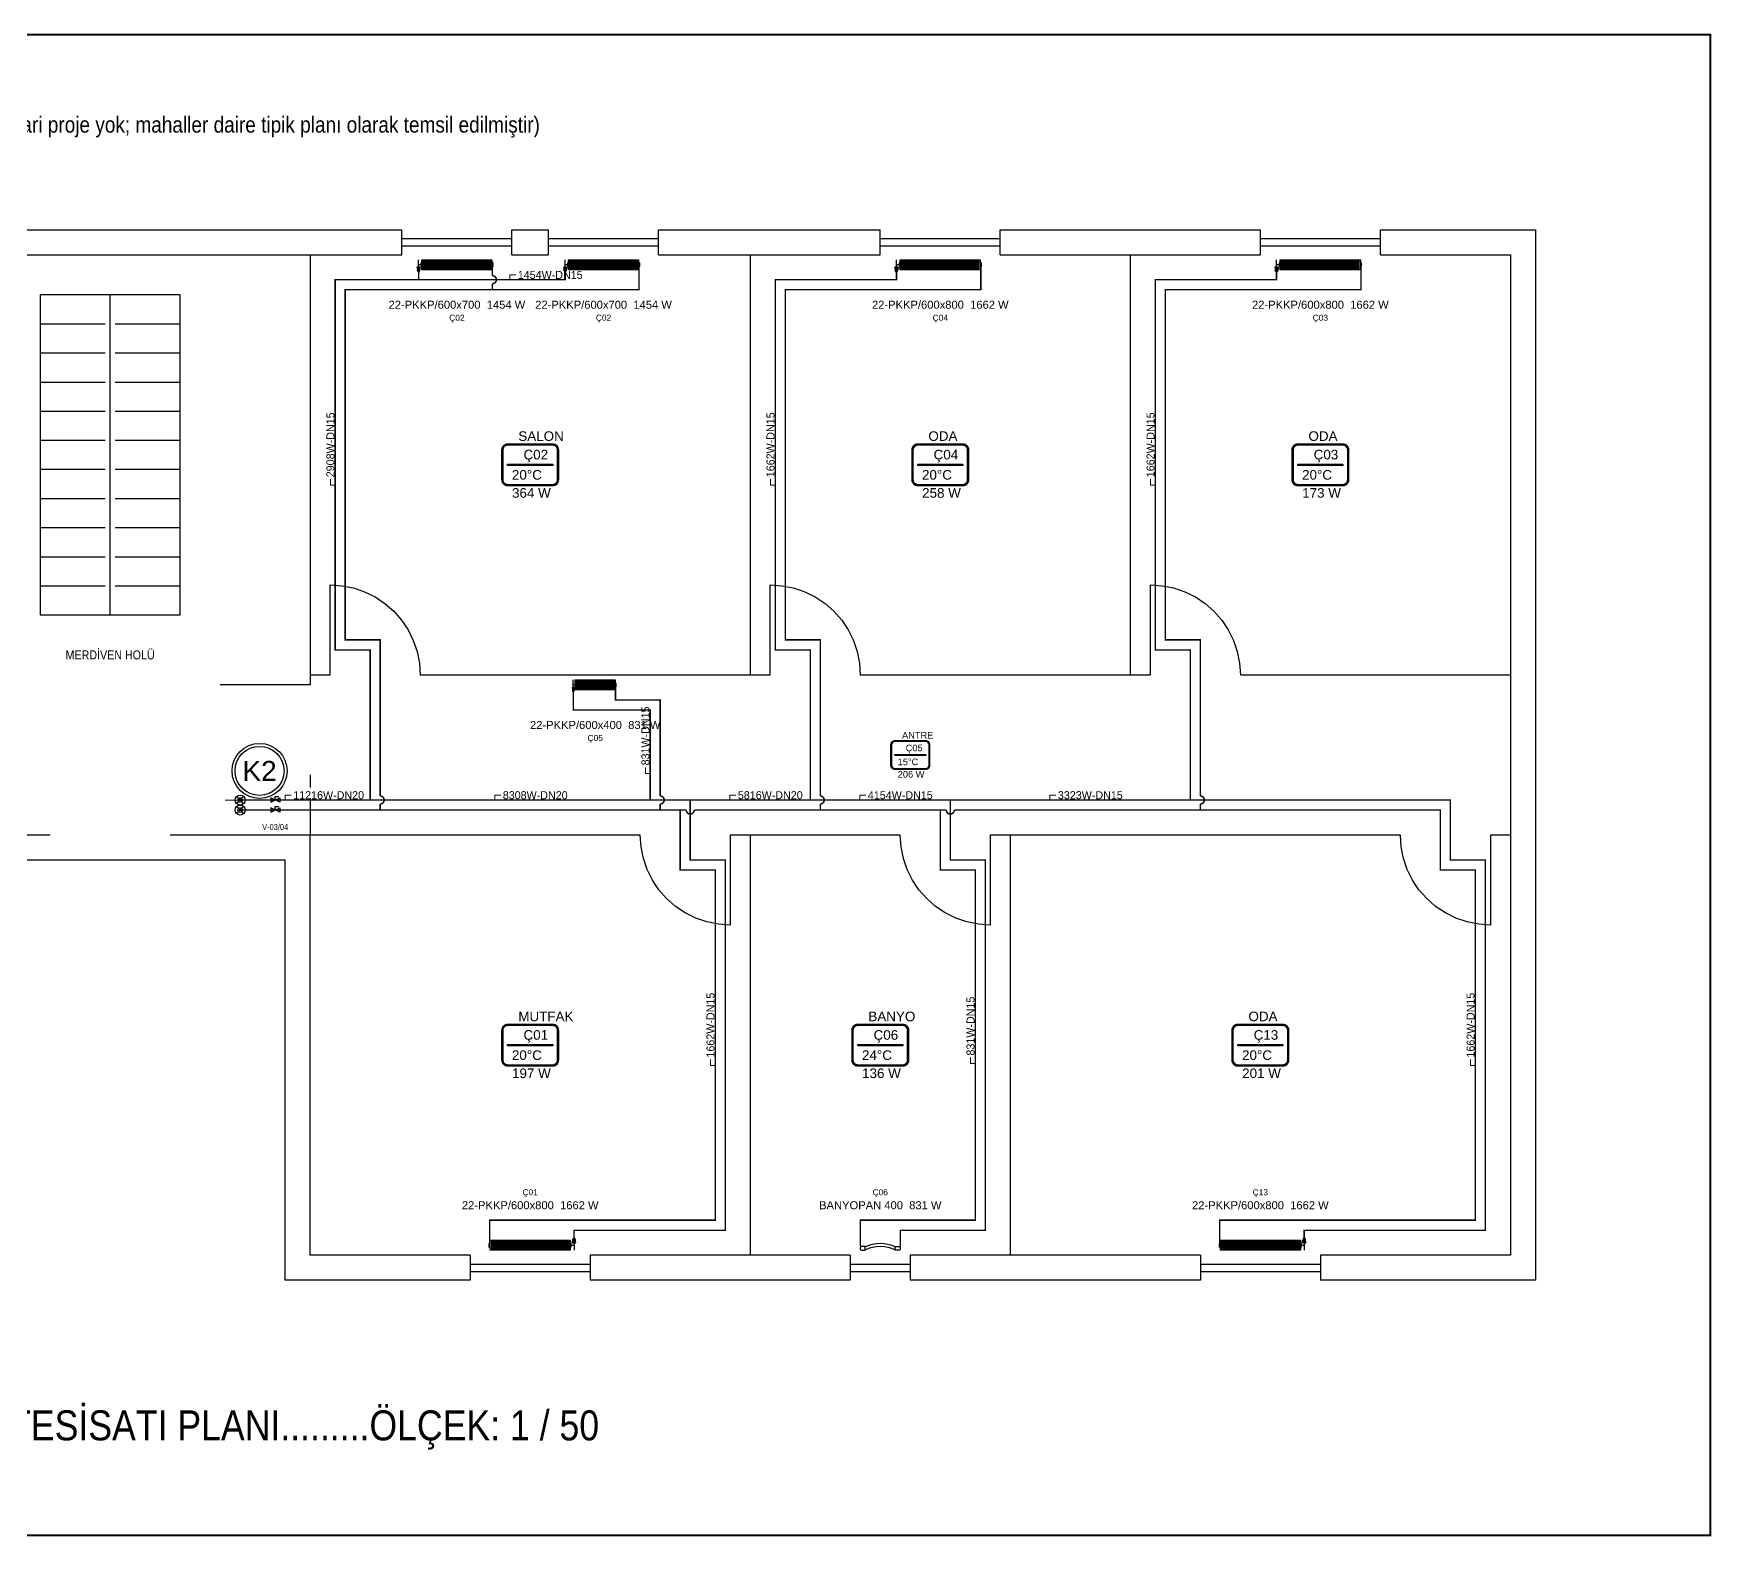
# Model space of a CAD drawing. Header units: centimetres. Extents: x -61 to 10101, y -10257 to 1521.
# Drawn here: x 8423 to 10101, y 19 to 1521 of the extents above; entities that cross this region are included whole.
import ezdxf
from ezdxf.enums import TextEntityAlignment as Align

# ---------------------------------------------------------------- set-up
doc = ezdxf.new("R2010")
doc.units = ezdxf.units.CM
doc.linetypes.add('DASHED', pattern=[1.524, 1.27, -0.254])
for name, color, linetype in [('MTY-ISIKAYBIMAHAL', 2, 'Continuous'), ('MTY-KOLLETÖR', 7, 'Continuous'), ('MTY-RADYATÖR', 2, 'Continuous'), ('MTY-TEFRIS-CIKTI', 250, 'Continuous'), ('MTY-VANA', 1, 'Continuous'), ('ROTAS-BASLIK', 7, 'Continuous'), ('ROTAS-CIHAZ', 135, 'Continuous'), ('ROTAS-DENEME', 1, 'Continuous'), ('ROTAS-ISITMA-CAP', 41, 'Continuous'), ('ROTAS-ISITMA-DONUS', 30, 'DASHED'), ('ROTAS-ISITMA-GIDIS', 10, 'Continuous'), ('ROTAS-MAHAL', 2, 'Continuous'), ('ROTAS-MASKE', 7, 'Continuous'), ('ROTAS-MIMARI-PENCERE', 4, 'Continuous'), ('ROTAS-MIMARI-TEMSILI', 8, 'Continuous'), ('ROTAS-PAFTA', 7, 'Continuous'), ('ROTAS-RADYATOR', 2, 'Continuous'), ('ROTAS-VANA', 1, 'Continuous'), ('STM-ISITMA-CAP', 41, 'Continuous')]:
    doc.layers.add(name, color=color, linetype=linetype)
doc.layers.add('MTY-ISITMA-CAP', color=41, linetype='Continuous', lineweight=0)
doc.styles.add('MTYCAP', font='wturkce.SHX', dxfattribs={"width": 0.65, "height": 20})
doc.styles.add('MTYCAPLT', font='arial.ttf', dxfattribs={"width": 0.65, "height": 1})
doc.styles.add('ROTAS', font='arial.ttf')

# ---------------------------------------------------------------- blocks, each defined once
blk = doc.blocks.new('MTY-RADYATOR Panel')
at = {"layer": 'MTY-RADYATÖR', "color": 15}
for p, q in [((-1.9, 8.2), (-1.4, 11.2)), ((-1.9, 8.2), (1.9, 8.2)), ((1.9, 8), (-1.9, 8)), ((-1.4, 11.2), (1.4, 11.2)), ((-1.3, 11.2), (-1.3, 8.2)), ((-1.1, 11.7), (1.1, 11.7)), ((-1.1, 7.2), (1.1, 7.2)), ((-0.7, 11.2), (-0.7, 8.2)), ((-0.6, 11.9), (0.6, 11.9)), ((0, 11.2), (0, 8.2)), ((0.6, 11.2), (0.6, 8.2)), ((1.3, 11.2), (1.3, 8.2)), ((1.9, 8.2), (1.4, 11.2)), ((3.4, 6.9), (3.8, 6.9)), ((3.4, 3.1), (3.4, 6.9)), ((3.4, 6.3), (3.8, 6.3)), ((3.4, 3.7), (3.8, 3.7)), ((3.4, 3.1), (3.8, 3.1)), ((3.8, 2.8), (3.8, 7.2)), ((3.8, 7.2), (4, 7.2)), ((3.8, 2.8), (4, 2.8)), ((4, 7.2), (4.4, 7.3)), ((4, 2.8), (4, 7.2)), ((4, 2.8), (4.4, 2.7)), ((105.3, 7.2), (104.9, 7.3)), ((105.3, 2.8), (104.9, 2.7)), ((105.3, 2.8), (105.3, 7.2)), ((105.5, 7.2), (105.3, 7.2)), ((105.5, 2.8), (105.3, 2.8)), ((105.5, 2.8), (105.5, 7.2)), ((105.9, 6.9), (105.5, 6.9)), ((105.9, 6.3), (105.5, 6.3)), ((105.9, 3.7), (105.5, 3.7)), ((105.9, 3.1), (105.5, 3.1)), ((105.9, 3.1), (105.9, 6.9))]:
    blk.add_line(p, q, dxfattribs=at)
at = {"layer": 'MTY-RADYATÖR', "color": 15, "ltscale": 0.3}
for p, q in [((0, 7.2), (0, 0)), ((3.8, 5), (0, 5))]:
    blk.add_line(p, q, dxfattribs=at)
at = {"layer": 'MTY-RADYATÖR'}
for p, q in [((5.7, 9), (5.7, 1)), ((6.7, 1), (6.7, 9)), ((7.2, 9), (7.2, 1)), ((8.2, 1), (8.2, 9)), ((8.7, 9), (8.7, 1)), ((9.7, 1), (9.7, 9)), ((10.2, 9), (10.2, 1)), ((11.2, 1), (11.2, 9)), ((11.7, 9), (11.7, 1)), ((12.7, 1), (12.7, 9)), ((13.2, 9), (13.2, 1)), ((14.2, 1), (14.2, 9)), ((14.7, 9), (14.7, 1)), ((15.7, 1), (15.7, 9)), ((16.2, 9), (16.2, 1)), ((17.2, 1), (17.2, 9)), ((17.7, 9), (17.7, 1)), ((18.7, 1), (18.7, 9)), ((19.2, 9), (19.2, 1)), ((20.2, 1), (20.2, 9)), ((20.7, 9), (20.7, 1)), ((21.7, 1), (21.7, 9)), ((22.2, 9), (22.2, 1)), ((23.2, 1), (23.2, 9)), ((23.7, 9), (23.7, 1)), ((24.7, 1), (24.7, 9)), ((25.2, 9), (25.2, 1)), ((26.2, 1), (26.2, 9)), ((26.7, 9), (26.7, 1)), ((27.7, 1), (27.7, 9)), ((28.2, 9), (28.2, 1)), ((29.2, 1), (29.2, 9)), ((29.7, 9), (29.7, 1)), ((30.7, 1), (30.7, 9)), ((31.2, 9), (31.2, 1)), ((32.2, 1), (32.2, 9)), ((32.7, 9), (32.7, 1)), ((33.7, 1), (33.7, 9)), ((34.2, 9), (34.2, 1)), ((35.2, 1), (35.2, 9)), ((35.7, 9), (35.7, 1)), ((36.7, 1), (36.7, 9)), ((37.2, 9), (37.2, 1)), ((38.2, 1), (38.2, 9)), ((38.7, 9), (38.7, 1)), ((39.7, 1), (39.7, 9)), ((40.2, 9), (40.2, 1)), ((41.2, 1), (41.2, 9)), ((41.7, 9), (41.7, 1)), ((42.7, 1), (42.7, 9)), ((43.2, 9), (43.2, 1)), ((44.2, 1), (44.2, 9)), ((44.7, 9), (44.7, 1)), ((45.7, 1), (45.7, 9)), ((46.2, 9), (46.2, 1)), ((47.2, 1), (47.2, 9)), ((47.7, 9), (47.7, 1)), ((48.7, 1), (48.7, 9)), ((49.2, 9), (49.2, 1)), ((50.2, 1), (50.2, 9)), ((50.7, 9), (50.7, 1)), ((51.7, 1), (51.7, 9)), ((52.2, 9), (52.2, 1)), ((53.2, 1), (53.2, 9)), ((53.7, 9), (53.7, 1)), ((54.7, 1), (54.7, 9)), ((55.2, 9), (55.2, 1)), ((56.2, 1), (56.2, 9)), ((56.7, 9), (56.7, 1)), ((57.7, 1), (57.7, 9)), ((58.2, 9), (58.2, 1)), ((59.2, 1), (59.2, 9)), ((59.7, 9), (59.7, 1)), ((60.7, 1), (60.7, 9)), ((61.2, 9), (61.2, 1)), ((62.2, 1), (62.2, 9)), ((62.7, 9), (62.7, 1)), ((63.7, 1), (63.7, 9)), ((64.2, 9), (64.2, 1)), ((65.2, 1), (65.2, 9)), ((65.7, 9), (65.7, 1)), ((66.7, 1), (66.7, 9)), ((67.2, 9), (67.2, 1)), ((68.2, 1), (68.2, 9)), ((68.7, 9), (68.7, 1)), ((69.7, 1), (69.7, 9)), ((70.2, 9), (70.2, 1)), ((71.2, 1), (71.2, 9)), ((71.7, 9), (71.7, 1)), ((72.7, 1), (72.7, 9)), ((73.2, 9), (73.2, 1)), ((74.2, 1), (74.2, 9)), ((74.7, 9), (74.7, 1)), ((75.7, 1), (75.7, 9)), ((76.2, 9), (76.2, 1)), ((77.2, 1), (77.2, 9)), ((77.7, 9), (77.7, 1)), ((78.7, 1), (78.7, 9)), ((79.2, 9), (79.2, 1)), ((80.2, 1), (80.2, 9)), ((80.7, 9), (80.7, 1)), ((81.7, 1), (81.7, 9)), ((82.2, 9), (82.2, 1)), ((83.2, 1), (83.2, 9)), ((83.7, 9), (83.7, 1)), ((84.7, 1), (84.7, 9)), ((85.2, 9), (85.2, 1)), ((86.2, 1), (86.2, 9)), ((86.7, 9), (86.7, 1)), ((87.7, 1), (87.7, 9)), ((88.2, 9), (88.2, 1)), ((89.2, 1), (89.2, 9)), ((89.7, 9), (89.7, 1)), ((90.7, 1), (90.7, 9)), ((91.2, 9), (91.2, 1)), ((92.2, 1), (92.2, 9)), ((92.7, 9), (92.7, 1)), ((93.7, 1), (93.7, 9)), ((94.2, 9), (94.2, 1)), ((95.2, 1), (95.2, 9)), ((95.7, 9), (95.7, 1)), ((96.7, 1), (96.7, 9)), ((97.2, 9), (97.2, 1)), ((98.2, 1), (98.2, 9)), ((98.7, 9), (98.7, 1)), ((99.7, 1), (99.7, 9)), ((100.2, 9), (100.2, 1)), ((101.2, 1), (101.2, 9)), ((101.7, 9), (101.7, 1)), ((102.7, 1), (102.7, 9))]:
    blk.add_line(p, q, dxfattribs=at)
at = {"layer": 'MTY-RADYATÖR', "color": 15}
blk.add_lwpolyline([(4.7, 0), (104.7, 0), (104.7, 10), (4.7, 10)], close=True, dxfattribs=at)
for centre, start, end in [((4.4, 7.5), 274, 350), ((4.4, 2.5), 10, 86), ((104.9, 7.5), 190, 266), ((104.9, 2.5), 94, 170)]:
    blk.add_arc(centre, 0.245, start, end, dxfattribs=at)
at = {"layer": 'MTY-RADYATÖR'}
for centre, start, end in [((6.2, 9), 0, 180), ((6.2, 1), 180, 0), ((7.7, 9), 0, 180), ((7.7, 1), 180, 0), ((9.2, 9), 0, 180), ((9.2, 1), 180, 0), ((10.7, 9), 0, 180), ((10.7, 1), 180, 0), ((12.2, 9), 0, 180), ((12.2, 1), 180, 0), ((13.7, 9), 0, 180), ((13.7, 1), 180, 0), ((15.2, 9), 0, 180), ((15.2, 1), 180, 0), ((16.7, 9), 0, 180), ((16.7, 1), 180, 0), ((18.2, 9), 0, 180), ((18.2, 1), 180, 0), ((19.7, 9), 0, 180), ((19.7, 1), 180, 0), ((21.2, 9), 0, 180), ((21.2, 1), 180, 0), ((22.7, 9), 0, 180), ((22.7, 1), 180, 0), ((24.2, 9), 0, 180), ((24.2, 1), 180, 0), ((25.7, 9), 0, 180), ((25.7, 1), 180, 0), ((27.2, 9), 0, 180), ((27.2, 1), 180, 0), ((28.7, 9), 0, 180), ((28.7, 1), 180, 0), ((30.2, 9), 0, 180), ((30.2, 1), 180, 0), ((31.7, 9), 0, 180), ((31.7, 1), 180, 0), ((33.2, 9), 0, 180), ((33.2, 1), 180, 0), ((34.7, 9), 0, 180), ((34.7, 1), 180, 0), ((36.2, 9), 0, 180), ((36.2, 1), 180, 0), ((37.7, 9), 0, 180), ((37.7, 1), 180, 0), ((39.2, 9), 0, 180), ((39.2, 1), 180, 0), ((40.7, 9), 0, 180), ((40.7, 1), 180, 0), ((42.2, 9), 0, 180), ((42.2, 1), 180, 0), ((43.7, 9), 0, 180), ((43.7, 1), 180, 0), ((45.2, 9), 0, 180), ((45.2, 1), 180, 0), ((46.7, 9), 0, 180), ((46.7, 1), 180, 0), ((48.2, 9), 0, 180), ((48.2, 1), 180, 0), ((49.7, 9), 0, 180), ((49.7, 1), 180, 0), ((51.2, 9), 0, 180), ((51.2, 1), 180, 0), ((52.7, 9), 0, 180), ((52.7, 1), 180, 0), ((54.2, 9), 0, 180), ((54.2, 1), 180, 0), ((55.7, 9), 0, 180), ((55.7, 1), 180, 0), ((57.2, 9), 0, 180), ((57.2, 1), 180, 0), ((58.7, 9), 0, 180), ((58.7, 1), 180, 0), ((60.2, 9), 0, 180), ((60.2, 1), 180, 0), ((61.7, 9), 0, 180), ((61.7, 1), 180, 0), ((63.2, 9), 0, 180), ((63.2, 1), 180, 0), ((64.7, 9), 0, 180), ((64.7, 1), 180, 0), ((66.2, 9), 0, 180), ((66.2, 1), 180, 0), ((67.7, 9), 0, 180), ((67.7, 1), 180, 0), ((69.2, 9), 0, 180), ((69.2, 1), 180, 0), ((70.7, 9), 0, 180), ((70.7, 1), 180, 0), ((72.2, 9), 0, 180), ((72.2, 1), 180, 0), ((73.7, 9), 0, 180), ((73.7, 1), 180, 0), ((75.2, 9), 0, 180), ((75.2, 1), 180, 0), ((76.7, 9), 0, 180), ((76.7, 1), 180, 0), ((78.2, 9), 0, 180), ((78.2, 1), 180, 0), ((79.7, 9), 0, 180), ((79.7, 1), 180, 0), ((81.2, 9), 0, 180), ((81.2, 1), 180, 0), ((82.7, 9), 0, 180), ((82.7, 1), 180, 0), ((84.2, 9), 0, 180), ((84.2, 1), 180, 0), ((85.7, 9), 0, 180), ((85.7, 1), 180, 0), ((87.2, 9), 0, 180), ((87.2, 1), 180, 0), ((88.7, 9), 0, 180), ((88.7, 1), 180, 0), ((90.2, 9), 0, 180), ((90.2, 1), 180, 0), ((91.7, 9), 0, 180), ((91.7, 1), 180, 0), ((93.2, 9), 0, 180), ((93.2, 1), 180, 0), ((94.7, 9), 0, 180), ((94.7, 1), 180, 0), ((96.2, 9), 0, 180), ((96.2, 1), 180, 0), ((97.7, 9), 0, 180), ((97.7, 1), 180, 0), ((99.2, 9), 0, 180), ((99.2, 1), 180, 0), ((100.7, 9), 0, 180), ((100.7, 1), 180, 0), ((102.2, 9), 0, 180), ((102.2, 1), 180, 0)]:
    blk.add_arc(centre, 0.5, start, end, dxfattribs=at)
at = {"layer": 'MTY-RADYATÖR', "color": 15}
for centre, major_axis, start_param, end_param in [((-1.1, 8), (0.584, 0.584), 2.161559, 3.926991), ((-0.6, 11), (0.584, 0.584), 0.785398, 2.161559), ((0.6, 11), (-0.584, 0.584), 4.121626, 5.497787), ((1.1, 8), (0.584, 0.584), 3.926991, 5.692422)]:
    blk.add_ellipse(centre, major_axis=major_axis, ratio=1, start_param=start_param, end_param=end_param, dxfattribs=at)
at = {"layer": 'MTY-RADYATÖR', "style": 'MTYCAPLT', "width": 0.65}
blk.add_attdef('RAD', text='', height=10, dxfattribs=at).set_placement((54.7, 22.5), align=Align.MIDDLE_CENTER)
at = {"layer": 'MTY-TEFRIS-CIKTI', "style": 'MTYCAPLT', "width": 0.65}
blk.add_attdef('NO', text='', height=6, dxfattribs=at).set_placement((54.7, 35), align=Align.MIDDLE_CENTER)
blk = doc.blocks.new('MTY-RADYATOR Banyopan')
at = {"layer": 'MTY-RADYATÖR', "color": 15}
for points in [[(-3, 0), (0, 0), (0, 3), (-3, 3, 0.414214), (-4, 2), (-4, 1, 0.414214)], [(27, 0), (24, 0), (24, 3), (27, 3, -0.414214), (28, 2), (28, 1, -0.414214)]]:
    blk.add_lwpolyline(points, format="xyb", close=True, dxfattribs=at)
at = {"layer": 'MTY-RADYATÖR'}
for centre, radius, start, end in [((12, -20.6), 26.2, 62.7637, 117.2363), ((12, -22.1), 25.4, 61.8807, 118.1193)]:
    blk.add_arc(centre, radius, start, end, dxfattribs=at)
at = {"layer": 'MTY-RADYATÖR', "style": 'MTYCAPLT', "width": 0.65}
blk.add_attdef('RAD', text='', height=10, dxfattribs=at).set_placement((12, 18), align=Align.MIDDLE_CENTER)
at = {"layer": 'MTY-TEFRIS-CIKTI', "style": 'MTYCAPLT', "width": 0.65}
blk.add_attdef('NO', text='', height=6, dxfattribs=at).set_placement((12, 30), align=Align.MIDDLE_CENTER)
blk = doc.blocks.new('MTY-BORU KOLON')
for p, q in [((-3.5, 1.5), (3.5, 8.5)), ((3.5, 1.5), (-3.5, 8.5)), ((6.5, 1.5), (13.5, 8.5)), ((13.5, 1.5), (6.5, 8.5))]:
    blk.add_line(p, q)
at = {"layer": 'MTY-ISITMA-CAP'}
blk.add_line((0, -10), (0, 5), dxfattribs=at)
at = {"layer": 'MTY-KOLLETÖR', "color": 1}
for centre, radius in [((-29.1, 24.4), 27.5), ((0, 5), 5), ((10, 5), 5)]:
    blk.add_circle(centre, radius, dxfattribs=at)
at = {"layer": 'MTY-KOLLETÖR', "color": 7}
blk.add_circle((-29.1, 24.4), 24.5, dxfattribs=at)
at = {"layer": 'MTY-KOLLETÖR', "color": 2}
for centre in [(0, 5), (10, 5)]:
    blk.add_circle(centre, 2.33, dxfattribs=at)
at = {"layer": 'MTY-KOLLETÖR', "color": 7, "style": 'MTYCAPLT'}
blk.add_attdef('K', text='', height=25, dxfattribs=at).set_placement((-29.1, 24.4, 0), align=Align.MIDDLE_CENTER)
at = {"layer": 'STM-ISITMA-CAP', "lineweight": -3, "style": 'MTYCAP', "width": 0.65}
blk.add_attdef('SCCP_001', (10, -21.1), '', height=20, rotation=90, dxfattribs=at)
blk = doc.blocks.new('MTY-KURESEL VANA')
at = {"layer": 'MTY-VANA'}
for p, q in [((0, 0), (0, 8)), ((0, 8), (8, 8))]:
    blk.add_line(p, q, dxfattribs=at)
blk.add_lwpolyline([(-10, 5), (-10, -5), (10, 5), (10, -5), (-10, 5)], dxfattribs=at)
at = {"layer": 'MTY-VANA', "style": 'MTYCAPLT', "width": 0.65}
blk.add_attdef('CAP', text='', height=10, dxfattribs=at).set_placement((-1.1, 0), align=Align.CENTER)
blk = doc.blocks.new('MTY-RADYATOR CAP')
at = {"layer": 'MTY-ISITMA-CAP'}
for q in [(0.75, 0.6), (0, 0)]:
    blk.add_line((0, 0.6), q, dxfattribs=at)
at = {"layer": 'STM-ISITMA-CAP', "lineweight": -3, "style": 'MTYCAP', "width": 0.65}
blk.add_attdef('SCCP_001', (1, 0.1), '', height=1, dxfattribs=at)
blk = doc.blocks.new('MTY-RADYATOR MAHAL')
at = {"layer": 'MTY-ISIKAYBIMAHAL', "color": 2}
for points in [[(-35.7, 18.4), (-35.7, -18.4, 0.414214), (-28.2, -25.9), (28.2, -25.9, 0.414214), (35.7, -18.4), (35.7, 18.4, 0.414214), (28.2, 25.9), (-28.2, 25.9, 0.414214)], [(-34.2, 18.4), (-34.2, -18.4, 0.414214), (-28.2, -24.4), (28.2, -24.4, 0.414214), (34.2, -18.4), (34.2, 18.4, 0.414214), (28.2, 24.4), (-28.2, 24.4, 0.414214)]]:
    blk.add_lwpolyline(points, format="xyb", close=True, dxfattribs=at)
at = {"layer": 'MTY-ISIKAYBIMAHAL', "color": 4}
for points in [[(-35.2, 18.4), (-35.2, -18.4, 0.414214), (-28.2, -25.4), (28.2, -25.4, 0.414214), (35.2, -18.4), (35.2, 18.4, 0.414214), (28.2, 25.4), (-28.2, 25.4, 0.414214)], [(-34.7, 18.4), (-34.7, -18.4, 0.414214), (-28.2, -24.9), (28.2, -24.9, 0.414214), (34.7, -18.4), (34.7, 18.4, 0.414214), (28.2, 24.9), (-28.2, 24.9, 0.414214)]]:
    blk.add_lwpolyline(points, format="xyb", close=True, dxfattribs=at)
at = {"layer": 'MTY-ISIKAYBIMAHAL', "color": 2}
blk.add_lwpolyline([(-28.2, 0.8), (28.2, 0.8), (28.2, -0.8), (-28.2, -0.8)], close=True, dxfattribs=at)
at = {"layer": 'MTY-ISIKAYBIMAHAL', "color": 1, "style": 'MTYCAPLT', "width": 0.65}
for tag, p in [('MAHAL_001', (-14.9, 29.8)), ('NO_001', (-8.3, 6.7))]:
    blk.add_attdef(tag, p, '', height=12, rotation=360, dxfattribs=at)
at = {"layer": 'MTY-ISIKAYBIMAHAL', "color": 4, "style": 'MTYCAPLT', "width": 0.65}
for tag, p in [('DERECE_001', (-22.8, -18.5)), ('ISIKAYBI_001', (-22.7, -41.1))]:
    blk.add_attdef(tag, p, '', height=12, rotation=360, dxfattribs=at)
blk.add_attdef('ALAN', text='', height=12, rotation=360, dxfattribs=at).set_placement((0, -50), align=Align.MIDDLE_CENTER)

msp = doc.modelspace()

# ---------------------------------------------------------------- linework, layer by layer
at = {"layer": 'ROTAS-ISITMA-DONUS', "ltscale": 0.4, "const_width": 1.5}
for points in [[(8770, 745), (8770, 750), (8770, 751, 1), (8770, 759), (8770, 915), (8735, 915), (8735, 1265), (9028.8, 1265), (9028.8, 1287.7)], [(8882.2, 1265), (8882.2, 1271, 1), (8882.2, 1279), (8882.2, 1287.7)], [(9210, 745), (9210, 750), (9210, 751, 1), (9210, 759), (9210, 915), (9175, 915), (9175, 1265), (9370.6, 1265), (9370.6, 1287.7)], [(9590, 745), (9590, 750), (9590, 751, 1), (9590, 759), (9590, 915), (9555, 915), (9555, 1265), (9750.6, 1265), (9750.6, 1287.7)], [(9050, 745), (9050, 750), (9050, 751, 1), (9050, 759), (9050, 855), (9005.3, 855), (9005.3, 867.7)], [(8630, 745), (9076, 745, 1), (9084, 745), (9336, 745, 1), (9344, 745), (9830, 745), (9830, 685), (9865, 685), (9865, 335), (9609.4, 335), (9609.4, 312.3)]]:
    msp.add_lwpolyline(points, format="xyb", dxfattribs=at)
for points in [[(9070, 745), (9070, 685), (9105, 685), (9105, 335), (8879.4, 335), (8879.4, 312.3)], [(9330, 745), (9330, 685), (9365, 685), (9365, 335), (9250, 335), (9250, 308.8)]]:
    msp.add_lwpolyline(points, dxfattribs=at)
at = {"layer": 'ROTAS-ISITMA-GIDIS', "const_width": 1.5}
for points in [[(8760, 755), (8760, 905), (8725, 905), (8725, 1275), (8955, 1275), (8955, 1283)], [(8808.4, 1275), (8808.4, 1283)], [(9200, 755), (9200, 905), (9165, 905), (9165, 1275), (9286.2, 1275), (9286.2, 1283)], [(9580, 755), (9580, 905), (9545, 905), (9545, 1275), (9666.2, 1275), (9666.2, 1283)], [(9040, 755), (9040, 845), (8963.1, 845), (8963.1, 863)], [(8630, 755), (9840, 755), (9840, 695), (9875, 695), (9875, 325), (9693.8, 325), (9693.8, 317)], [(9080, 755), (9080, 750), (9080, 695), (9115, 695), (9115, 325), (8963.8, 325), (8963.8, 317)], [(9340, 755), (9340, 750), (9340, 695), (9375, 695), (9375, 325), (9290, 325), (9290, 308.8)]]:
    msp.add_lwpolyline(points, dxfattribs=at)
at = {"layer": 'ROTAS-MIMARI-PENCERE'}
for points in [[(8791.7, 1300), (8791.7, 1325)], [(8791.7, 1316.2), (8901.7, 1316.2)], [(8791.7, 1308.8), (8901.7, 1308.8)], [(8901.7, 1300), (8901.7, 1325)], [(8938.3, 1300), (8938.3, 1325)], [(8938.3, 1316.2), (9048.3, 1316.2)], [(8938.3, 1308.8), (9048.3, 1308.8)], [(9048.3, 1300), (9048.3, 1325)], [(9270, 1300), (9270, 1325)], [(9270, 1316.2), (9390, 1316.2)], [(9270, 1308.8), (9390, 1308.8)], [(9390, 1300), (9390, 1325)], [(9650, 1300), (9650, 1325)], [(9650, 1316.2), (9770, 1316.2)], [(9650, 1308.8), (9770, 1308.8)], [(9770, 1300), (9770, 1325)], [(8860, 300), (8860, 275)], [(8860, 291.2), (8980, 291.2)], [(8980, 300), (8980, 275)], [(9240, 300), (9240, 275)], [(9240, 291.2), (9300, 291.2)], [(9300, 300), (9300, 275)], [(9590, 300), (9590, 275)], [(9590, 291.2), (9710, 291.2)], [(9710, 300), (9710, 275)], [(8860, 283.8), (8980, 283.8)], [(9240, 283.8), (9300, 283.8)], [(9590, 283.8), (9710, 283.8)]]:
    msp.add_lwpolyline(points, dxfattribs=at)
at = {"layer": 'ROTAS-MIMARI-TEMSILI'}
for points in [[(8208.3, 1325), (8791.7, 1325)], [(8901.7, 1325), (8938.3, 1325)], [(9048.3, 1325), (9270, 1325)], [(9390, 1325), (9650, 1325)], [(9770, 1325), (9925, 1325), (9925, 275), (9710, 275)], [(8300, 1300), (8700, 1300)], [(8700, 1300), (8791.7, 1300)], [(8700, 1300), (8700, 880)], [(8901.7, 1300), (8938.3, 1300)], [(9048.3, 1300), (9140, 1300)], [(9140, 1300), (9270, 1300)], [(9140, 1300), (9140, 880)], [(9390, 1300), (9520, 1300)], [(9520, 1300), (9650, 1300)], [(9520, 1300), (9520, 880)], [(9770, 1300), (9900, 1300)], [(9900, 1300), (9900, 880)], [(8500, 940), (8500, 1260)], [(8430, 1230.9), (8495, 1230.9)], [(8505, 1230.9), (8570, 1230.9)], [(8430, 1201.8), (8495, 1201.8)], [(8505, 1201.8), (8570, 1201.8)], [(8430, 1172.7), (8495, 1172.7)], [(8505, 1172.7), (8570, 1172.7)], [(8430, 1143.6), (8495, 1143.6)], [(8505, 1143.6), (8570, 1143.6)], [(8430, 1114.5), (8495, 1114.5)], [(8505, 1114.5), (8570, 1114.5)], [(8430, 1085.5), (8495, 1085.5)], [(8505, 1085.5), (8570, 1085.5)], [(8430, 1056.4), (8495, 1056.4)], [(8505, 1056.4), (8570, 1056.4)], [(8430, 1027.3), (8495, 1027.3)], [(8505, 1027.3), (8570, 1027.3)], [(8430, 998.2), (8495, 998.2)], [(8505, 998.2), (8570, 998.2)], [(8430, 969.1), (8495, 969.1)], [(8505, 969.1), (8570, 969.1)], [(8720, 880), (8720, 970)], [(8720, 970), (8731.7, 969.2), (8743.3, 966.9), (8754.4, 963.1), (8765, 957.9), (8774.8, 951.4), (8783.6, 943.6), (8791.4, 934.8), (8797.9, 925), (8803.1, 914.4), (8806.9, 903.3), (8809.2, 891.7), (8810, 880)], [(9160, 880), (9160, 970)], [(9160, 970), (9171.7, 969.2), (9183.3, 966.9), (9194.4, 963.1), (9205, 957.9), (9214.8, 951.4), (9223.6, 943.6), (9231.4, 934.8), (9237.9, 925), (9243.1, 914.4), (9246.9, 903.3), (9249.2, 891.7), (9250, 880)], [(9540, 880), (9540, 970)], [(9540, 970), (9551.7, 969.2), (9563.3, 966.9), (9574.4, 963.1), (9585, 957.9), (9594.8, 951.4), (9603.6, 943.6), (9611.4, 934.8), (9617.9, 925), (9623.1, 914.4), (9626.9, 903.3), (9629.2, 891.7), (9630, 880)], [(8700, 880), (8720, 880)], [(8700, 880), (8700, 870)], [(8810, 880), (9140, 880)], [(9140, 880), (9160, 880)], [(9250, 880), (9520, 880)], [(9520, 880), (9540, 880)], [(9630, 880), (9900, 880)], [(9900, 880), (9900, 720)], [(8700, 870), (8610, 870)], [(8700, 780), (8700, 720)], [(8440, 720), (8300, 720)], [(8700, 720), (8560, 720)], [(8700, 300), (8700, 720)], [(9030, 720), (8700, 720)], [(9120, 630), (9108.3, 630.8), (9096.7, 633.1), (9085.6, 636.9), (9075, 642.1), (9065.2, 648.6), (9056.4, 656.4), (9048.6, 665.2), (9042.1, 675), (9036.9, 685.6), (9033.1, 696.7), (9030.8, 708.3), (9030, 720)], [(9140, 720), (9120, 720)], [(9120, 720), (9120, 630)], [(9290, 720), (9140, 720)], [(9140, 720), (9140, 300)], [(9380, 630), (9368.3, 630.8), (9356.7, 633.1), (9345.6, 636.9), (9335, 642.1), (9325.2, 648.6), (9316.4, 656.4), (9308.6, 665.2), (9302.1, 675), (9296.9, 685.6), (9293.1, 696.7), (9290.8, 708.3), (9290, 720)], [(9400, 720), (9380, 720)], [(9380, 720), (9380, 630)], [(9790, 720), (9400, 720)], [(9400, 720), (9400, 300)], [(9880, 630), (9868.3, 630.8), (9856.7, 633.1), (9845.6, 636.9), (9835, 642.1), (9825.2, 648.6), (9816.4, 656.4), (9808.6, 665.2), (9802.1, 675), (9796.9, 685.6), (9793.1, 696.7), (9790.8, 708.3), (9790, 720)], [(9900, 720), (9880, 720)], [(9880, 720), (9880, 630)], [(9900, 720), (9900, 300)], [(8860, 275), (8675, 275), (8675, 695), (8325, 695), (8325, 275)], [(8860, 300), (8700, 300)], [(9140, 300), (8980, 300)], [(9240, 300), (9140, 300)], [(9400, 300), (9300, 300)], [(9590, 300), (9400, 300)], [(9900, 300), (9710, 300)], [(9240, 275), (8980, 275)], [(9590, 275), (9300, 275)]]:
    msp.add_lwpolyline(points, dxfattribs=at)
msp.add_lwpolyline([(8430, 940), (8570, 940), (8570, 1260), (8430, 1260)], close=True, dxfattribs=at)

# ---------------------------------------------------------------- block references
at = {"layer": 'ROTAS-CIHAZ'}
ref = msp.add_blockref('MTY-BORU KOLON', (8625, 755), dxfattribs=dict(at, rotation=-90))
ref.add_attrib('K', 'K2', dxfattribs={"layer": 'MTY-KOLLETÖR', "color": 7, "height": 20, "style": 'MTYCAPLT'}).set_placement((8649.4, 784.1, 0), align=Align.MIDDLE_CENTER)
at = {"layer": 'ROTAS-VANA', "xscale": 0.45, "yscale": 0.45}
for p in [(8665, 755), (8665, 745)]:
    msp.add_blockref('MTY-KURESEL VANA', p, dxfattribs=at)

# ---------------------------------------------------------------- wipeouts: each hides what was drawn before it
for points in [[(8067.7, 1418), (8924.3, 1418), (8924.3, 1442), (8067.7, 1442)], [(8465.7, 893.2), (8529.8, 893.2), (8529.8, 906.8), (8465.7, 906.8)], [(8064.2, 107.5), (8920.8, 107.5), (8920.8, 152.5), (8064.2, 152.5)]]:
    msp.add_wipeout(points).dxf.layer = 'ROTAS-MASKE'

# ---------------------------------------------------------------- next in the draw order: texts
at = {"layer": 'ROTAS-BASLIK', "style": 'ROTAS', "width": 0.85}
msp.add_text('ÇATI KATI RADYATÖR TESİSATI PLANI.........ÖLÇEK: 1 / 50', height=30, dxfattribs=at).set_placement((8500, 130), align=Align.MIDDLE_CENTER)
at = {"layer": 'ROTAS-DENEME', "style": 'ROTAS', "width": 0.85}
msp.add_text('DENEME – temsili mahal yerleşimi (mimari proje yok; mahaller daire tipik planı olarak temsil edilmiştir)', height=16, dxfattribs=at).set_placement((8500, 1430), align=Align.MIDDLE_CENTER)
at = {"layer": 'ROTAS-MIMARI-TEMSILI', "style": 'ROTAS', "width": 0.85}
msp.add_text('MERDİVEN HOLÜ', height=9, dxfattribs=at).set_placement((8500, 900), align=Align.MIDDLE_CENTER)

# ---------------------------------------------------------------- next in the draw order: wipeouts: each hides what was drawn before it
for points in [[(8787.5, 1244), (8901.9, 1244), (8901.9, 1256), (8787.5, 1256)], [(8934.1, 1244), (9048.5, 1244), (9048.5, 1256), (8934.1, 1256)], [(9270.8, 1244), (9385.2, 1244), (9385.2, 1256), (9270.8, 1256)], [(9650.8, 1244), (9765.2, 1244), (9765.2, 1256), (9650.8, 1256)], [(8723, 1066.6), (8723, 1113.4), (8712.6, 1113.4), (8712.6, 1066.6)], [(8948.8, 1042.8), (8948.8, 1123.6), (8891.2, 1123.6), (8891.2, 1042.8)], [(9163, 1066.6), (9163, 1113.4), (9152.6, 1113.4), (9152.6, 1066.6)], [(9358.8, 1042.8), (9358.8, 1123.6), (9301.2, 1123.6), (9301.2, 1042.8)], [(9543, 1066.6), (9543, 1113.4), (9532.6, 1113.4), (9532.6, 1066.6)], [(9738.8, 1042.8), (9738.8, 1123.6), (9681.2, 1123.6), (9681.2, 1042.8)], [(8928.2, 824), (9037.8, 824), (9037.8, 836), (8928.2, 836)], [(8672.1, 757), (8722.9, 757), (8722.9, 767.4), (8672.1, 767.4)], [(8881.6, 757), (8928.4, 757), (8928.4, 767.4), (8881.6, 767.4)], [(9116.6, 757), (9163.4, 757), (9163.4, 767.4), (9116.6, 767.4)], [(9246.6, 757), (9293.4, 757), (9293.4, 767.4), (9246.6, 767.4)], [(9436.6, 757), (9483.4, 757), (9483.4, 767.4), (9436.6, 767.4)], [(8651.3, 723.5), (8675.7, 723.5), (8675.7, 732.5), (8651.3, 732.5)], [(8948.8, 462.8), (8948.8, 543.6), (8891.2, 543.6), (8891.2, 462.8)], [(9298.8, 462.8), (9298.8, 543.6), (9241.2, 543.6), (9241.2, 462.8)], [(9678.8, 462.8), (9678.8, 543.6), (9621.2, 543.6), (9621.2, 462.8)], [(9103, 486.6), (9103, 533.4), (9092.6, 533.4), (9092.6, 486.6)], [(9363, 488.6), (9363, 531.4), (9352.6, 531.4), (9352.6, 488.6)], [(9863, 486.6), (9863, 533.4), (9852.6, 533.4), (9852.6, 486.6)], [(8860.8, 344), (8975.2, 344), (8975.2, 356), (8860.8, 356)], [(9220.4, 344), (9315.6, 344), (9315.6, 356), (9220.4, 356)], [(9590.8, 344), (9705.2, 344), (9705.2, 356), (9590.8, 356)]]:
    msp.add_wipeout(points).dxf.layer = 'ROTAS-MASKE'

# ---------------------------------------------------------------- next in the draw order: block references
at = {"layer": 'ROTAS-ISITMA-CAP'}
ref = msp.add_blockref('MTY-RADYATOR CAP', (8725, 1069.6), dxfattribs=dict(at, xscale=8, yscale=8, rotation=90))
ref.add_attrib('SCCP_001', '2908W-DN15', (8724.2, 1077.6), dxfattribs={"layer": 'STM-ISITMA-CAP', "height": 8, "rotation": 90, "style": 'MTYCAP'})
ref = msp.add_blockref('MTY-RADYATOR CAP', (9165, 1069.6), dxfattribs=dict(at, xscale=8, yscale=8, rotation=90))
ref.add_attrib('SCCP_001', '1662W-DN15', (9164.2, 1077.6), dxfattribs={"layer": 'STM-ISITMA-CAP', "height": 8, "rotation": 90, "style": 'MTYCAP'})
ref = msp.add_blockref('MTY-RADYATOR CAP', (9545, 1069.6), dxfattribs=dict(at, xscale=8, yscale=8, rotation=90))
ref.add_attrib('SCCP_001', '1662W-DN15', (9544.2, 1077.6), dxfattribs={"layer": 'STM-ISITMA-CAP', "height": 8, "rotation": 90, "style": 'MTYCAP'})
ref = msp.add_blockref('MTY-RADYATOR CAP', (8675.1, 755), dxfattribs=dict(at, xscale=8, yscale=8))
ref.add_attrib('SCCP_001', '11216W-DN20', (8683.1, 755.8), dxfattribs={"layer": 'STM-ISITMA-CAP', "height": 8, "style": 'MTYCAP'})
ref = msp.add_blockref('MTY-RADYATOR CAP', (8884.6, 755), dxfattribs=dict(at, xscale=8, yscale=8))
ref.add_attrib('SCCP_001', '8308W-DN20', (8892.6, 755.8), dxfattribs={"layer": 'STM-ISITMA-CAP', "height": 8, "style": 'MTYCAP'})
ref = msp.add_blockref('MTY-RADYATOR CAP', (9119.6, 755), dxfattribs=dict(at, xscale=8, yscale=8))
ref.add_attrib('SCCP_001', '5816W-DN20', (9127.6, 755.8), dxfattribs={"layer": 'STM-ISITMA-CAP', "height": 8, "style": 'MTYCAP'})
ref = msp.add_blockref('MTY-RADYATOR CAP', (9249.6, 755), dxfattribs=dict(at, xscale=8, yscale=8))
ref.add_attrib('SCCP_001', '4154W-DN15', (9257.6, 755.8), dxfattribs={"layer": 'STM-ISITMA-CAP', "height": 8, "style": 'MTYCAP'})
ref = msp.add_blockref('MTY-RADYATOR CAP', (9439.6, 755), dxfattribs=dict(at, xscale=8, yscale=8))
ref.add_attrib('SCCP_001', '3323W-DN15', (9447.6, 755.8), dxfattribs={"layer": 'STM-ISITMA-CAP', "height": 8, "style": 'MTYCAP'})
ref = msp.add_blockref('MTY-RADYATOR CAP', (9105, 489.6), dxfattribs=dict(at, xscale=8, yscale=8, rotation=90))
ref.add_attrib('SCCP_001', '1662W-DN15', (9104.2, 497.6), dxfattribs={"layer": 'STM-ISITMA-CAP', "height": 8, "rotation": 90, "style": 'MTYCAP'})
ref = msp.add_blockref('MTY-RADYATOR CAP', (9365, 491.6), dxfattribs=dict(at, xscale=8, yscale=8, rotation=90))
ref.add_attrib('SCCP_001', '831W-DN15', (9364.2, 499.6), dxfattribs={"layer": 'STM-ISITMA-CAP', "height": 8, "rotation": 90, "style": 'MTYCAP'})
ref = msp.add_blockref('MTY-RADYATOR CAP', (9865, 489.6), dxfattribs=dict(at, xscale=8, yscale=8, rotation=90))
ref.add_attrib('SCCP_001', '1662W-DN15', (9864.2, 497.6), dxfattribs={"layer": 'STM-ISITMA-CAP', "height": 8, "rotation": 90, "style": 'MTYCAP'})
at = {"layer": 'ROTAS-MAHAL'}
ref = msp.add_blockref('MTY-RADYATOR MAHAL', (8920, 1090), dxfattribs=dict(at, xscale=0.8, yscale=0.8))
ref.add_attrib('DERECE_001', '20°C', (8901.7, 1075.2), dxfattribs={"layer": 'MTY-ISIKAYBIMAHAL', "color": 4, "height": 9.6, "rotation": 360, "style": 'MTYCAPLT'})
ref.add_attrib('MAHAL_001', 'SALON', (8908.1, 1113.9), dxfattribs={"layer": 'MTY-ISIKAYBIMAHAL', "color": 1, "height": 9.6, "rotation": 360, "style": 'MTYCAPLT'})
ref.add_attrib('ISIKAYBI_001', '364 W', (8901.8, 1057.1), dxfattribs={"layer": 'MTY-ISIKAYBIMAHAL', "color": 4, "height": 9.6, "rotation": 360, "style": 'MTYCAPLT'})
ref.add_attrib('NO_001', 'Ç02', (8913.3, 1095.4), dxfattribs={"layer": 'MTY-ISIKAYBIMAHAL', "color": 1, "height": 9.6, "rotation": 360, "style": 'MTYCAPLT'})
ref = msp.add_blockref('MTY-RADYATOR MAHAL', (9330, 1090), dxfattribs=dict(at, xscale=0.8, yscale=0.8))
ref.add_attrib('DERECE_001', '20°C', (9311.7, 1075.2), dxfattribs={"layer": 'MTY-ISIKAYBIMAHAL', "color": 4, "height": 9.6, "rotation": 360, "style": 'MTYCAPLT'})
ref.add_attrib('MAHAL_001', 'ODA', (9318.1, 1113.9), dxfattribs={"layer": 'MTY-ISIKAYBIMAHAL', "color": 1, "height": 9.6, "rotation": 360, "style": 'MTYCAPLT'})
ref.add_attrib('ISIKAYBI_001', '258 W', (9311.8, 1057.1), dxfattribs={"layer": 'MTY-ISIKAYBIMAHAL', "color": 4, "height": 9.6, "rotation": 360, "style": 'MTYCAPLT'})
ref.add_attrib('NO_001', 'Ç04', (9323.3, 1095.4), dxfattribs={"layer": 'MTY-ISIKAYBIMAHAL', "color": 1, "height": 9.6, "rotation": 360, "style": 'MTYCAPLT'})
ref = msp.add_blockref('MTY-RADYATOR MAHAL', (9710, 1090), dxfattribs=dict(at, xscale=0.8, yscale=0.8))
ref.add_attrib('DERECE_001', '20°C', (9691.7, 1075.2), dxfattribs={"layer": 'MTY-ISIKAYBIMAHAL', "color": 4, "height": 9.6, "rotation": 360, "style": 'MTYCAPLT'})
ref.add_attrib('MAHAL_001', 'ODA', (9698.1, 1113.9), dxfattribs={"layer": 'MTY-ISIKAYBIMAHAL', "color": 1, "height": 9.6, "rotation": 360, "style": 'MTYCAPLT'})
ref.add_attrib('ISIKAYBI_001', '173 W', (9691.8, 1057.1), dxfattribs={"layer": 'MTY-ISIKAYBIMAHAL', "color": 4, "height": 9.6, "rotation": 360, "style": 'MTYCAPLT'})
ref.add_attrib('NO_001', 'Ç03', (9703.3, 1095.4), dxfattribs={"layer": 'MTY-ISIKAYBIMAHAL', "color": 1, "height": 9.6, "rotation": 360, "style": 'MTYCAPLT'})
ref = msp.add_blockref('MTY-RADYATOR MAHAL', (8920, 510), dxfattribs=dict(at, xscale=0.8, yscale=0.8))
ref.add_attrib('DERECE_001', '20°C', (8901.7, 495.2), dxfattribs={"layer": 'MTY-ISIKAYBIMAHAL', "color": 4, "height": 9.6, "rotation": 360, "style": 'MTYCAPLT'})
ref.add_attrib('MAHAL_001', 'MUTFAK', (8908.1, 533.9), dxfattribs={"layer": 'MTY-ISIKAYBIMAHAL', "color": 1, "height": 9.6, "rotation": 360, "style": 'MTYCAPLT'})
ref.add_attrib('ISIKAYBI_001', '197 W', (8901.8, 477.1), dxfattribs={"layer": 'MTY-ISIKAYBIMAHAL', "color": 4, "height": 9.6, "rotation": 360, "style": 'MTYCAPLT'})
ref.add_attrib('NO_001', 'Ç01', (8913.3, 515.4), dxfattribs={"layer": 'MTY-ISIKAYBIMAHAL', "color": 1, "height": 9.6, "rotation": 360, "style": 'MTYCAPLT'})
ref = msp.add_blockref('MTY-RADYATOR MAHAL', (9270, 510), dxfattribs=dict(at, xscale=0.8, yscale=0.8))
ref.add_attrib('DERECE_001', '24°C', (9251.7, 495.2), dxfattribs={"layer": 'MTY-ISIKAYBIMAHAL', "color": 4, "height": 9.6, "rotation": 360, "style": 'MTYCAPLT'})
ref.add_attrib('MAHAL_001', 'BANYO', (9258.1, 533.9), dxfattribs={"layer": 'MTY-ISIKAYBIMAHAL', "color": 1, "height": 9.6, "rotation": 360, "style": 'MTYCAPLT'})
ref.add_attrib('ISIKAYBI_001', '136 W', (9251.8, 477.1), dxfattribs={"layer": 'MTY-ISIKAYBIMAHAL', "color": 4, "height": 9.6, "rotation": 360, "style": 'MTYCAPLT'})
ref.add_attrib('NO_001', 'Ç06', (9263.3, 515.4), dxfattribs={"layer": 'MTY-ISIKAYBIMAHAL', "color": 1, "height": 9.6, "rotation": 360, "style": 'MTYCAPLT'})
ref = msp.add_blockref('MTY-RADYATOR MAHAL', (9650, 510), dxfattribs=dict(at, xscale=0.8, yscale=0.8))
ref.add_attrib('DERECE_001', '20°C', (9631.7, 495.2), dxfattribs={"layer": 'MTY-ISIKAYBIMAHAL', "color": 4, "height": 9.6, "rotation": 360, "style": 'MTYCAPLT'})
ref.add_attrib('MAHAL_001', 'ODA', (9638.1, 533.9), dxfattribs={"layer": 'MTY-ISIKAYBIMAHAL', "color": 1, "height": 9.6, "rotation": 360, "style": 'MTYCAPLT'})
ref.add_attrib('ISIKAYBI_001', '201 W', (9631.8, 477.1), dxfattribs={"layer": 'MTY-ISIKAYBIMAHAL', "color": 4, "height": 9.6, "rotation": 360, "style": 'MTYCAPLT'})
ref.add_attrib('NO_001', 'Ç13', (9643.3, 515.4), dxfattribs={"layer": 'MTY-ISIKAYBIMAHAL', "color": 1, "height": 9.6, "rotation": 360, "style": 'MTYCAPLT'})

# ---------------------------------------------------------------- next in the draw order: texts
at = {"layer": 'ROTAS-VANA', "style": 'ROTAS', "width": 0.85}
msp.add_text('V-03/04', height=6, dxfattribs=at).set_placement((8665, 728), align=Align.MIDDLE_CENTER)

# ---------------------------------------------------------------- next in the draw order: wipeouts: each hides what was drawn before it
for points in [[(8838.3, 1232.5), (8852.1, 1232.5), (8852.1, 1241.5), (8838.3, 1241.5)], [(8984.9, 1232.5), (8998.7, 1232.5), (8998.7, 1241.5), (8984.9, 1241.5)], [(9321.6, 1232.5), (9335.4, 1232.5), (9335.4, 1241.5), (9321.6, 1241.5)], [(9701.6, 1232.5), (9715.4, 1232.5), (9715.4, 1241.5), (9701.6, 1241.5)], [(8976.6, 812.5), (8990.4, 812.5), (8990.4, 821.5), (8976.6, 821.5)], [(8911.6, 358.5), (8925.4, 358.5), (8925.4, 367.5), (8911.6, 367.5)], [(9261.6, 358.5), (9275.4, 358.5), (9275.4, 367.5), (9261.6, 367.5)], [(9641.6, 358.5), (9655.4, 358.5), (9655.4, 367.5), (9641.6, 367.5)]]:
    msp.add_wipeout(points).dxf.layer = 'ROTAS-MASKE'

# ---------------------------------------------------------------- next in the draw order: block references
at = {"layer": 'ROTAS-RADYATOR'}
ref = msp.add_blockref('MTY-RADYATOR Panel', (8808.4, 1295), dxfattribs=dict(at, xscale=-0.7, rotation=180))
ref.add_attrib('RAD', '22-PKKP/600x700  1454 W', dxfattribs={"layer": 'MTY-RADYATÖR', "height": 8, "style": 'MTYCAPLT'}).set_placement((8846.7, 1250), align=Align.MIDDLE_CENTER)
ref.add_attrib('NO', 'Ç02', dxfattribs={"layer": 'MTY-TEFRIS-CIKTI', "height": 6, "style": 'MTYCAPLT'}).set_placement((8846.7, 1237), align=Align.MIDDLE_CENTER)
ref = msp.add_blockref('MTY-RADYATOR Panel', (8955, 1295), dxfattribs=dict(at, xscale=-0.7, rotation=180))
ref.add_attrib('RAD', '22-PKKP/600x700  1454 W', dxfattribs={"layer": 'MTY-RADYATÖR', "height": 8, "style": 'MTYCAPLT'}).set_placement((8993.3, 1250), align=Align.MIDDLE_CENTER)
ref.add_attrib('NO', 'Ç02', dxfattribs={"layer": 'MTY-TEFRIS-CIKTI', "height": 6, "style": 'MTYCAPLT'}).set_placement((8993.3, 1237), align=Align.MIDDLE_CENTER)
ref = msp.add_blockref('MTY-RADYATOR Panel', (9286.2, 1295), dxfattribs=dict(at, xscale=-0.8, rotation=180))
ref.add_attrib('RAD', '22-PKKP/600x800  1662 W', dxfattribs={"layer": 'MTY-RADYATÖR', "height": 8, "style": 'MTYCAPLT'}).set_placement((9330, 1250), align=Align.MIDDLE_CENTER)
ref.add_attrib('NO', 'Ç04', dxfattribs={"layer": 'MTY-TEFRIS-CIKTI', "height": 6, "style": 'MTYCAPLT'}).set_placement((9330, 1237), align=Align.MIDDLE_CENTER)
ref = msp.add_blockref('MTY-RADYATOR Panel', (9666.2, 1295), dxfattribs=dict(at, xscale=-0.8, rotation=180))
ref.add_attrib('RAD', '22-PKKP/600x800  1662 W', dxfattribs={"layer": 'MTY-RADYATÖR', "height": 8, "style": 'MTYCAPLT'}).set_placement((9710, 1250), align=Align.MIDDLE_CENTER)
ref.add_attrib('NO', 'Ç03', dxfattribs={"layer": 'MTY-TEFRIS-CIKTI', "height": 6, "style": 'MTYCAPLT'}).set_placement((9710, 1237), align=Align.MIDDLE_CENTER)
ref = msp.add_blockref('MTY-RADYATOR Panel', (8963.1, 875), dxfattribs=dict(at, xscale=-0.4, rotation=180))
ref.add_attrib('RAD', '22-PKKP/600x400  831 W', dxfattribs={"layer": 'MTY-RADYATÖR', "height": 8, "style": 'MTYCAPLT'}).set_placement((8985, 830), align=Align.MIDDLE_CENTER)
ref.add_attrib('NO', 'Ç05', dxfattribs={"layer": 'MTY-TEFRIS-CIKTI', "height": 6, "style": 'MTYCAPLT'}).set_placement((8985, 817), align=Align.MIDDLE_CENTER)
ref = msp.add_blockref('MTY-RADYATOR Panel', (8963.8, 305), dxfattribs=dict(at, xscale=-0.8))
ref.add_attrib('RAD', '22-PKKP/600x800  1662 W', dxfattribs={"layer": 'MTY-RADYATÖR', "height": 8, "style": 'MTYCAPLT'}).set_placement((8920, 350), align=Align.MIDDLE_CENTER)
ref.add_attrib('NO', 'Ç01', dxfattribs={"layer": 'MTY-TEFRIS-CIKTI', "height": 6, "style": 'MTYCAPLT'}).set_placement((8920, 363), align=Align.MIDDLE_CENTER)
ref = msp.add_blockref('MTY-RADYATOR Banyopan', (9285, 305), dxfattribs=dict(at, xscale=-1.25, yscale=1.25))
ref.add_attrib('RAD', 'BANYOPAN 400  831 W', dxfattribs={"layer": 'MTY-RADYATÖR', "height": 8, "style": 'MTYCAPLT'}).set_placement((9270, 350), align=Align.MIDDLE_CENTER)
ref.add_attrib('NO', 'Ç06', dxfattribs={"layer": 'MTY-TEFRIS-CIKTI', "height": 6, "style": 'MTYCAPLT'}).set_placement((9270, 363), align=Align.MIDDLE_CENTER)
ref = msp.add_blockref('MTY-RADYATOR Panel', (9693.8, 305), dxfattribs=dict(at, xscale=-0.8))
ref.add_attrib('RAD', '22-PKKP/600x800  1662 W', dxfattribs={"layer": 'MTY-RADYATÖR', "height": 8, "style": 'MTYCAPLT'}).set_placement((9650, 350), align=Align.MIDDLE_CENTER)
ref.add_attrib('NO', 'Ç13', dxfattribs={"layer": 'MTY-TEFRIS-CIKTI', "height": 6, "style": 'MTYCAPLT'}).set_placement((9650, 363), align=Align.MIDDLE_CENTER)

# ---------------------------------------------------------------- next in the draw order: wipeouts: each hides what was drawn before it
msp.add_wipeout([(9319.8, 767.5), (9319.8, 823.1), (9280.2, 823.1), (9280.2, 767.5)]).dxf.layer = 'ROTAS-MASKE'

# ---------------------------------------------------------------- next in the draw order: block references
at = {"layer": 'ROTAS-MAHAL'}
ref = msp.add_blockref('MTY-RADYATOR MAHAL', (9300, 800), dxfattribs=dict(at, xscale=0.55, yscale=0.55))
ref.add_attrib('DERECE_001', '15°C', (9287.4, 789.8), dxfattribs={"layer": 'MTY-ISIKAYBIMAHAL', "color": 4, "height": 6.6, "rotation": 360, "style": 'MTYCAPLT'})
ref.add_attrib('MAHAL_001', 'ANTRE', (9291.8, 816.4), dxfattribs={"layer": 'MTY-ISIKAYBIMAHAL', "color": 1, "height": 6.6, "rotation": 360, "style": 'MTYCAPLT'})
ref.add_attrib('ISIKAYBI_001', '206 W', (9287.5, 777.4), dxfattribs={"layer": 'MTY-ISIKAYBIMAHAL', "color": 4, "height": 6.6, "rotation": 360, "style": 'MTYCAPLT'})
ref.add_attrib('NO_001', 'Ç05', (9295.4, 803.7), dxfattribs={"layer": 'MTY-ISIKAYBIMAHAL', "color": 1, "height": 6.6, "rotation": 360, "style": 'MTYCAPLT'})

# ---------------------------------------------------------------- next in the draw order: wipeouts: each hides what was drawn before it
for points in [[(8896.6, 1277), (8943.4, 1277), (8943.4, 1287.4), (8896.6, 1287.4)], [(9038, 778.6), (9038, 821.4), (9027.6, 821.4), (9027.6, 778.6)]]:
    msp.add_wipeout(points).dxf.layer = 'ROTAS-MASKE'

# ---------------------------------------------------------------- next in the draw order: linework, layer by layer
at = {"layer": 'ROTAS-PAFTA', "const_width": 2}
msp.add_lwpolyline([(6900, 20), (10100, 20), (10100, 1520), (6900, 1520)], close=True, dxfattribs=at)

# ---------------------------------------------------------------- next in the draw order: block references
at = {"layer": 'ROTAS-ISITMA-CAP'}
ref = msp.add_blockref('MTY-RADYATOR CAP', (8899.6, 1275), dxfattribs=dict(at, xscale=8, yscale=8))
ref.add_attrib('SCCP_001', '1454W-DN15', (8907.6, 1275.8), dxfattribs={"layer": 'STM-ISITMA-CAP', "height": 8, "style": 'MTYCAP'})
ref = msp.add_blockref('MTY-RADYATOR CAP', (9040, 781.6), dxfattribs=dict(at, xscale=8, yscale=8, rotation=90))
ref.add_attrib('SCCP_001', '831W-DN15', (9039.2, 789.6), dxfattribs={"layer": 'STM-ISITMA-CAP', "height": 8, "rotation": 90, "style": 'MTYCAP'})

doc.saveas('drawing.dxf')
